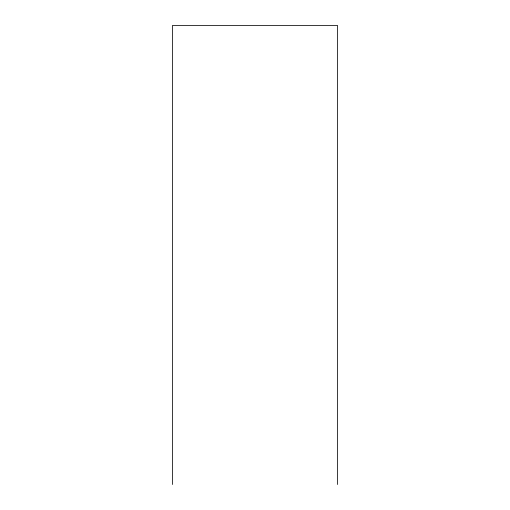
<?xml version="1.0" encoding="UTF-8"?>
<svg xmlns="http://www.w3.org/2000/svg" width="510" height="510" viewBox="0 0 510 510"><rect width="100%" height="100%" fill="white"/><g stroke="black" fill="none" stroke-linecap="round" stroke-linejoin="round"><path stroke-width="0.76" d="M337.575 484.5L337.575 25.5L172.425 25.5L172.425 484.5"/></g></svg>
